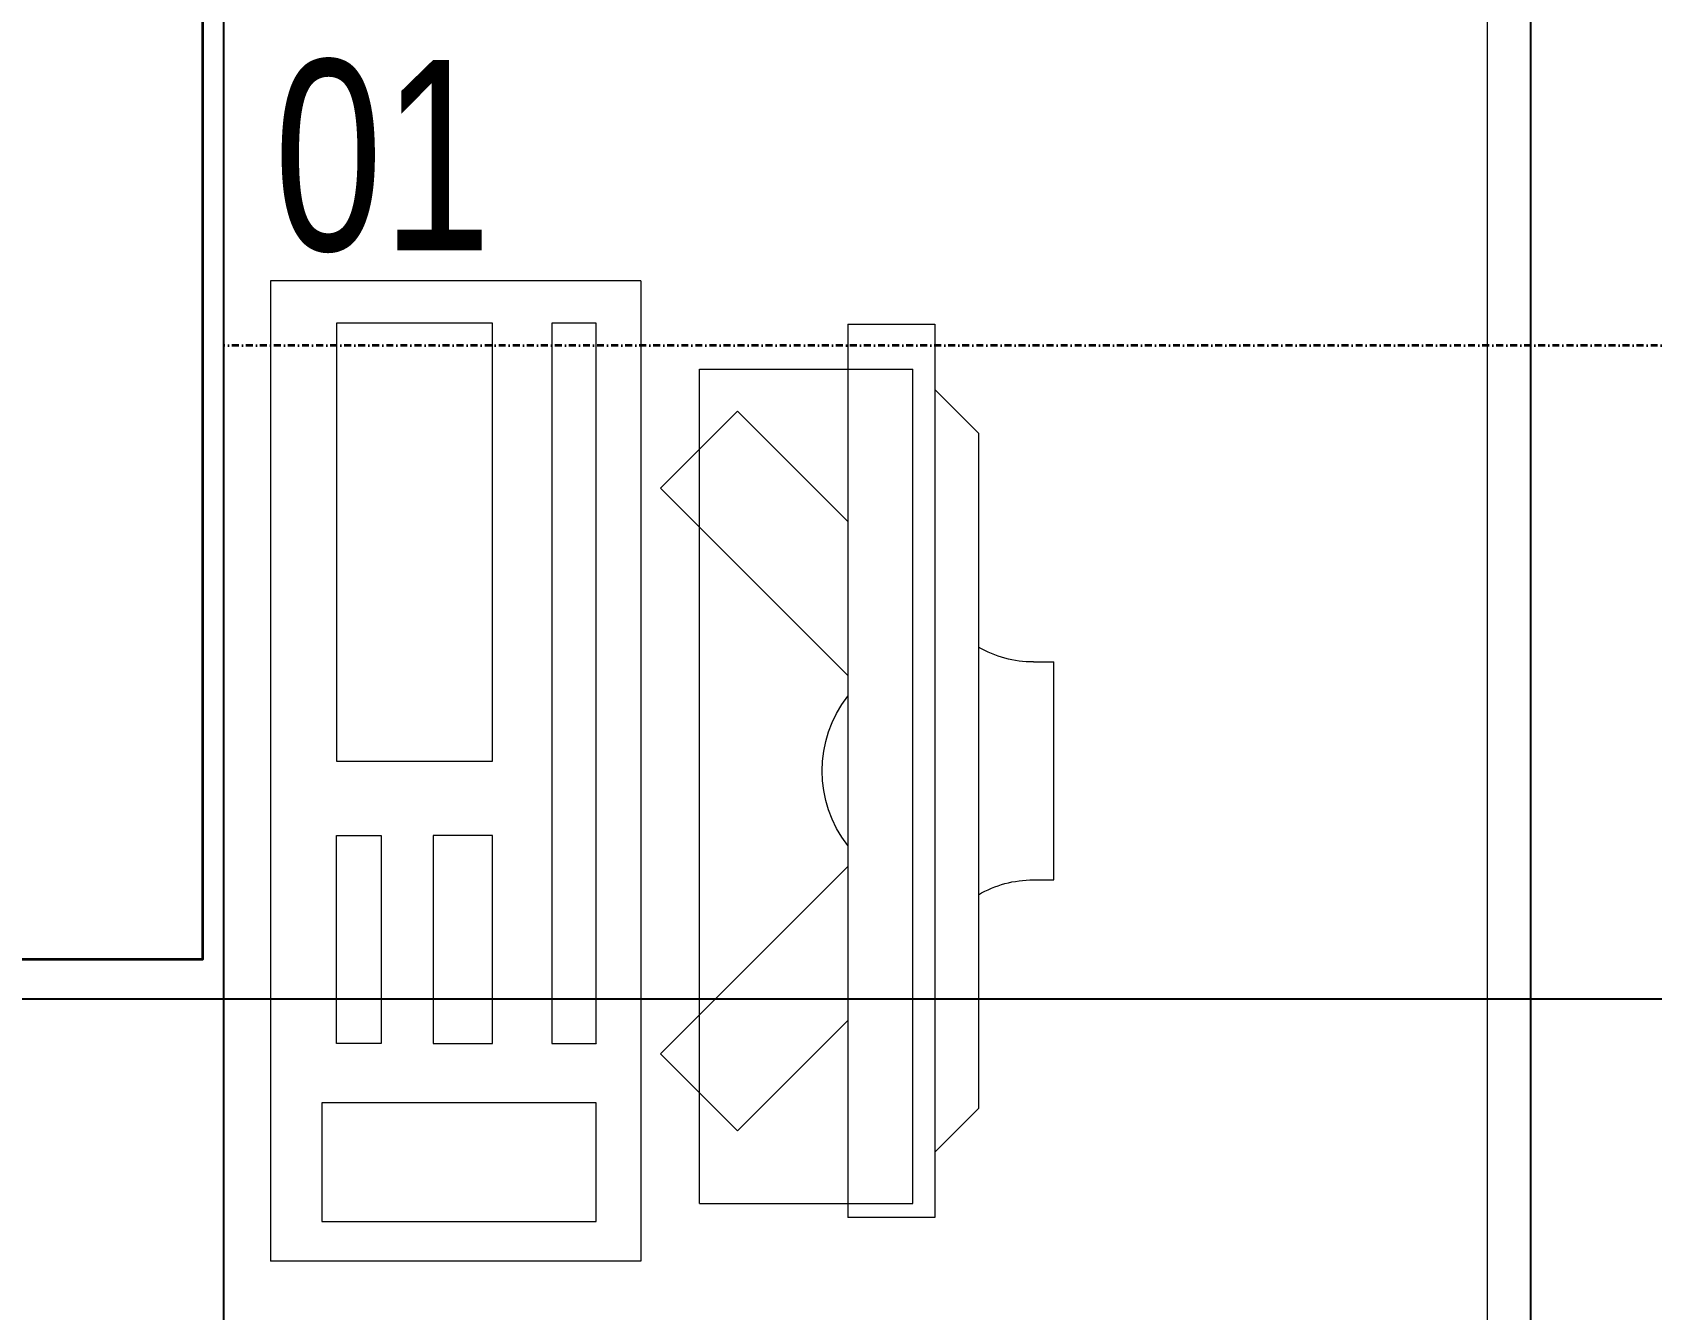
# Model space of a CAD drawing. Extents: x -12260 to 57327, y -29287 to 19916.
# Drawn here: x 39688 to 40431, y -3843 to -3256 of the extents above; entities that cross this region are included whole.
import ezdxf
from ezdxf.enums import TextEntityAlignment as Align

# ---------------------------------------------------------------- set-up
doc = ezdxf.new("R2010")
doc.units = 0
doc.header["$LTSCALE"] = 0.25
doc.linetypes.add('DASHDOT', pattern=[25.4, 12.7, -6.35, 0, -6.35])
for name, color, linetype, lineweight in [('01-First Floor$0$72_EGR_EQP_TAG', 142, 'Continuous', 5), ('01-First Floor$0$LOADING', 253, 'Continuous', 5), ('E-LITE-CIRC-NUMB', 6, 'Continuous', 25), ('E-LITE-CLNG', 150, 'Continuous', 35), ('E-LITE-CLNG-CNDT', 6, 'DASHDOT', 35), ('E-LITE-CTRL', 6, 'Continuous', 25), ('E-LITE-IDEN', 6, 'Continuous', 25)]:
    doc.layers.add(name, color=color, linetype=linetype, lineweight=lineweight)
doc.layers.add('01-First Floor$0$FALSE CEILING', color=251, linetype='Continuous')
doc.styles.add('01-First Floor$0$X3G_ENTITY_257CFD', font='swisscl.ttf', dxfattribs={"height": 200})
doc.styles.add('DC_SIMPLEX', font='SIMPLEX.shx', dxfattribs={"width": 0.7})

# ---------------------------------------------------------------- blocks, each defined once
blk = doc.blocks.new('01-First Floor$0$ITCWLS1-P')
at = {"layer": '01-First Floor$0$LOADING'}
for p, q in [((-0.17, 0.45), (-0.17, 0)), ((-0.17, 0.45), (0, 0.45)), ((0, 0.45), (0, 0)), ((-0.26509, 0.43, 0), (-0.30509, 0.43, 0)), ((-0.30509, 0.43, 0), (-0.30509, 0.02, 0)), ((-0.26509, 0.43, 0), (-0.26509, 0.02, 0)), ((-0.14957, 0.43047), (-0.12914, 0.43047)), ((-0.12914, 0.43047), (-0.12914, 0.40893)), ((-0.197, 0.40939), (-0.295, 0.40939)), ((-0.295, 0.02639), (-0.295, 0.40939)), ((-0.197, 0.02639), (-0.197, 0.40939)), ((-0.32509, 0.38, 0), (-0.30509, 0.4, 0)), ((-0.32509, 0.38, 0), (-0.32509, 0.07, 0)), ((-0.35032, 0.275), (-0.35961, 0.275)), ((-0.35961, 0.175), (-0.35961, 0.275)), ((-0.35032, 0.175), (-0.35961, 0.175)), ((-0.32509, 0.07, 0), (-0.30509, 0.05, 0)), ((-0.197, 0.02639), (-0.295, 0.02639)), ((-0.30509, 0.02, 0), (-0.26509, 0.02, 0)), ((-0.17, 0), (0, 0))]:
    blk.add_line(p, q, dxfattribs=at)
at = {"layer": '01-First Floor$0$LOADING', "extrusion": (2.48281e-10, 3.18408e-10, -1)}
for p, q in [((-0.26509, 0.33952), (-0.21443, 0.39019)), ((-0.17907, 0.35483), (-0.21443, 0.39019)), ((-0.26509, 0.26881), (-0.17907, 0.35483))]:
    blk.add_line(p, q, dxfattribs=at)
at = {"layer": '01-First Floor$0$LOADING', "extrusion": (2.48281e-10, -3.18408e-10, -1)}
for p, q in [((-0.26509, 0.18119), (-0.17907, 0.09517)), ((-0.26509, 0.11048), (-0.21443, 0.05981)), ((-0.17907, 0.09517), (-0.21443, 0.05981))]:
    blk.add_line(p, q, dxfattribs=at)
at = {"layer": '01-First Floor$0$LOADING'}
for points in [[(-0.12914, 0.40893), (-0.12914, 0.09996), (-0.14957, 0.09996), (-0.14957, 0.43047)], [(-0.14957, 0.09997), (-0.14957, 0.09997), (-0.14957, 0.09997), (-0.14957, 0.09997), (-0.14957, 0.09997), (-0.14957, 0.09997), (-0.14957, 0.09997), (-0.14957, 0.09997), (-0.14957, 0.09997)], [(-0.14957, 0.09997), (-0.14957, 0.09997), (-0.14957, 0.09997), (-0.14957, 0.09997), (-0.14957, 0.09997), (-0.14957, 0.09997), (-0.14957, 0.09997), (-0.14957, 0.09997), (-0.14957, 0.09997), (-0.14957, 0.09997), (-0.14957, 0.09997), (-0.14957, 0.09997), (-0.14957, 0.09997), (-0.14957, 0.09997), (-0.14957, 0.09997), (-0.14957, 0.09997), (-0.14957, 0.09997), (-0.14957, 0.09997)], [(-0.14957, 0.09996), (-0.14957, 0.09996), (-0.14957, 0.09996), (-0.14957, 0.09996), (-0.14957, 0.09996), (-0.14957, 0.09996), (-0.14957, 0.09996), (-0.14957, 0.09996), (-0.14957, 0.09996), (-0.14957, 0.09996)], [(-0.14957, 0.09996), (-0.14957, 0.09996), (-0.14957, 0.09996), (-0.14957, 0.09996), (-0.14957, 0.09996), (-0.14957, 0.09996), (-0.14957, 0.09996)], [(-0.14957, 0.09997), (-0.14957, 0.09997), (-0.14957, 0.09997), (-0.14957, 0.09997), (-0.14957, 0.09997), (-0.14957, 0.09997), (-0.14957, 0.09997), (-0.14957, 0.09997), (-0.14957, 0.09997), (-0.14957, 0.09997)], [(-0.14957, 0.09997), (-0.14957, 0.09997), (-0.14957, 0.09997), (-0.14957, 0.09997), (-0.14957, 0.09997), (-0.14957, 0.09997), (-0.14957, 0.09997), (-0.14957, 0.09997), (-0.14957, 0.09997), (-0.14957, 0.09997), (-0.14957, 0.09997), (-0.14957, 0.09997), (-0.14957, 0.09997), (-0.14957, 0.09997), (-0.14957, 0.09997)], [(-0.14957, 0.09997), (-0.14957, 0.09997), (-0.14957, 0.09997), (-0.14957, 0.09997), (-0.14957, 0.09997), (-0.14957, 0.09997), (-0.14957, 0.09997), (-0.14957, 0.09997), (-0.14957, 0.09997), (-0.14957, 0.09997)], [(-0.14957, 0.09997), (-0.14957, 0.09997), (-0.14957, 0.09997), (-0.14957, 0.09997), (-0.14957, 0.09997), (-0.14957, 0.09997), (-0.14957, 0.09997), (-0.14957, 0.09997), (-0.14957, 0.09997), (-0.14957, 0.09997)], [(-0.14957, 0.09996), (-0.14957, 0.09996), (-0.14957, 0.09996), (-0.14957, 0.09996), (-0.14957, 0.09996), (-0.14957, 0.09996), (-0.14957, 0.09996), (-0.14957, 0.09996), (-0.14957, 0.09996), (-0.14957, 0.09996), (-0.14957, 0.09996), (-0.14957, 0.09996), (-0.14957, 0.09996), (-0.14957, 0.09996), (-0.14957, 0.09996), (-0.14957, 0.09996), (-0.14957, 0.09996), (-0.14957, 0.09996), (-0.14957, 0.09997), (-0.14957, 0.09997), (-0.14957, 0.09997), (-0.14957, 0.09997), (-0.14957, 0.09997), (-0.14957, 0.09997), (-0.14957, 0.09997), (-0.14957, 0.09997), (-0.14957, 0.09997), (-0.14957, 0.09997), (-0.14957, 0.09997), (-0.14957, 0.09997), (-0.14957, 0.09997), (-0.14957, 0.09997), (-0.14956, 0.09997), (-0.14956, 0.09997), (-0.14956, 0.09997), (-0.14956, 0.09996), (-0.14956, 0.09996), (-0.14956, 0.09996), (-0.14956, 0.09996), (-0.14956, 0.09996), (-0.14956, 0.09996), (-0.14956, 0.09996), (-0.14956, 0.09996), (-0.14956, 0.09996), (-0.14956, 0.09996), (-0.14956, 0.09996), (-0.14956, 0.09996), (-0.14956, 0.09996), (-0.14957, 0.09996), (-0.14957, 0.09996), (-0.14957, 0.09996), (-0.14957, 0.09996), (-0.14957, 0.09996), (-0.14957, 0.09996)], [(-0.14957, 0.09996), (-0.14957, 0.09996), (-0.14957, 0.09996), (-0.14957, 0.09996), (-0.14957, 0.09996), (-0.14957, 0.09996), (-0.14957, 0.09996), (-0.14957, 0.09996), (-0.14957, 0.09996), (-0.14957, 0.09996), (-0.14957, 0.09997), (-0.14957, 0.09997), (-0.14957, 0.09997), (-0.14957, 0.09996), (-0.14957, 0.09996), (-0.14957, 0.09996), (-0.14957, 0.09996), (-0.14957, 0.09996), (-0.14957, 0.09996), (-0.14957, 0.09997), (-0.14957, 0.09997), (-0.14957, 0.09997), (-0.14957, 0.09997), (-0.14957, 0.09997), (-0.14957, 0.09997), (-0.14957, 0.09997), (-0.14957, 0.09997), (-0.14957, 0.09997), (-0.14957, 0.09997), (-0.14957, 0.09997), (-0.14957, 0.09997), (-0.14957, 0.09997), (-0.14957, 0.09997), (-0.14957, 0.09997), (-0.14957, 0.09997), (-0.14957, 0.09997), (-0.14957, 0.09997), (-0.14957, 0.09997), (-0.14957, 0.09997), (-0.14957, 0.09997), (-0.14957, 0.09997), (-0.14957, 0.09997), (-0.14957, 0.09997), (-0.14957, 0.09997), (-0.14957, 0.09997), (-0.14957, 0.09997), (-0.14957, 0.09997), (-0.14957, 0.09997), (-0.14957, 0.09997), (-0.14957, 0.09997), (-0.14957, 0.09997), (-0.14957, 0.09997), (-0.14957, 0.09997), (-0.14957, 0.09997), (-0.14957, 0.09997), (-0.14957, 0.09997), (-0.14957, 0.09997), (-0.14957, 0.09997), (-0.14957, 0.09997), (-0.14957, 0.09997), (-0.14957, 0.09997), (-0.14957, 0.09997), (-0.14957, 0.09997), (-0.14957, 0.09997), (-0.14957, 0.09997), (-0.14957, 0.09997), (-0.14957, 0.09997), (-0.14957, 0.09997), (-0.14957, 0.09997), (-0.14957, 0.09997), (-0.14957, 0.09997), (-0.14957, 0.09997), (-0.14957, 0.09997), (-0.14957, 0.09997), (-0.14957, 0.09997), (-0.14957, 0.09997), (-0.14957, 0.09997), (-0.14957, 0.09997), (-0.14957, 0.09997), (-0.14957, 0.09997), (-0.14956, 0.09997), (-0.14957, 0.09997), (-0.14957, 0.09997), (-0.14957, 0.09997), (-0.14957, 0.09997), (-0.14956, 0.09997), (-0.14957, 0.09997), (-0.14957, 0.09997), (-0.14957, 0.09997), (-0.14957, 0.09997), (-0.14957, 0.09997), (-0.14957, 0.09997), (-0.14957, 0.09997), (-0.14957, 0.09997), (-0.14957, 0.09997), (-0.14957, 0.09997), (-0.14956, 0.09997), (-0.14957, 0.09996), (-0.14957, 0.09996), (-0.14957, 0.09996), (-0.14956, 0.09996), (-0.14957, 0.09996), (-0.14957, 0.09996), (-0.14957, 0.09996), (-0.14957, 0.09996), (-0.14957, 0.09996), (-0.14957, 0.09996), (-0.14957, 0.09996), (-0.14957, 0.09996), (-0.14957, 0.09996), (-0.14957, 0.09996)], [(-0.14957, 0.09996), (-0.14957, 0.09996), (-0.14957, 0.09996), (-0.14957, 0.09996), (-0.14957, 0.09996), (-0.14957, 0.09996), (-0.14957, 0.09996), (-0.14957, 0.09996)], [(-0.14957, 0.09996), (-0.14957, 0.09996), (-0.14957, 0.09996), (-0.14957, 0.09996), (-0.14957, 0.09996), (-0.14957, 0.09996), (-0.14957, 0.09996), (-0.14957, 0.09996), (-0.14957, 0.09996), (-0.14957, 0.09996), (-0.14957, 0.09996), (-0.14957, 0.09996), (-0.14957, 0.09996), (-0.14957, 0.09996), (-0.14957, 0.09996), (-0.14957, 0.09996), (-0.14957, 0.09996), (-0.14957, 0.09996), (-0.14957, 0.09996), (-0.14957, 0.09996), (-0.14957, 0.09996), (-0.14957, 0.09996), (-0.14957, 0.09996), (-0.14957, 0.09996), (-0.14957, 0.09996), (-0.14957, 0.09996), (-0.14957, 0.09996), (-0.14957, 0.09996), (-0.14957, 0.09996), (-0.14957, 0.09996), (-0.14957, 0.09996), (-0.14957, 0.09996), (-0.14957, 0.09996), (-0.14957, 0.09996), (-0.14957, 0.09996), (-0.14957, 0.09996), (-0.14957, 0.09996), (-0.14957, 0.09996), (-0.14957, 0.09996), (-0.14957, 0.09996), (-0.14957, 0.09996), (-0.14957, 0.09996), (-0.14957, 0.09996), (-0.14957, 0.09996), (-0.14957, 0.09996), (-0.14957, 0.09996), (-0.14957, 0.09996), (-0.14957, 0.09996), (-0.14956, 0.09996), (-0.14956, 0.09996), (-0.14956, 0.09996), (-0.14956, 0.09996), (-0.14957, 0.09996), (-0.14957, 0.09996), (-0.14957, 0.09996), (-0.14957, 0.09996), (-0.14957, 0.09996), (-0.14957, 0.09996), (-0.14956, 0.09996), (-0.14957, 0.09996), (-0.14957, 0.09996), (-0.14957, 0.09996), (-0.14957, 0.09996), (-0.14957, 0.09996), (-0.14957, 0.09996), (-0.14957, 0.09996), (-0.14957, 0.09996), (-0.14957, 0.09996), (-0.14957, 0.09996), (-0.14956, 0.09996), (-0.14956, 0.09996), (-0.14957, 0.09996), (-0.14957, 0.09996), (-0.14957, 0.09996), (-0.14957, 0.09996), (-0.14957, 0.09996), (-0.14957, 0.09996), (-0.14957, 0.09996), (-0.14957, 0.09996), (-0.14957, 0.09996), (-0.14957, 0.09996), (-0.14957, 0.09996), (-0.14957, 0.09996), (-0.14957, 0.09996), (-0.14957, 0.09996), (-0.14957, 0.09996), (-0.14957, 0.09996), (-0.14957, 0.09996), (-0.14957, 0.09996)], [(-0.14957, 0.09996), (-0.14957, 0.09996), (-0.14957, 0.09996), (-0.14957, 0.09996), (-0.14957, 0.09996), (-0.14957, 0.09996), (-0.14957, 0.09996), (-0.14957, 0.09996), (-0.14957, 0.09996), (-0.14957, 0.09996), (-0.14957, 0.09996), (-0.14957, 0.09996)], [(-0.14957, 0.09996), (-0.14957, 0.09996), (-0.14956, 0.09996), (-0.14956, 0.09996), (-0.14956, 0.09996), (-0.14956, 0.09996), (-0.14957, 0.09996)], [(-0.14957, 0.09996), (-0.14957, 0.09996), (-0.14957, 0.09996), (-0.14957, 0.09996), (-0.14957, 0.09996), (-0.14957, 0.09996), (-0.14957, 0.09996), (-0.14957, 0.09996), (-0.14957, 0.09996), (-0.14956, 0.09996), (-0.14956, 0.09996), (-0.14956, 0.09996), (-0.14956, 0.09996), (-0.14956, 0.09996), (-0.14956, 0.09996), (-0.14956, 0.09996), (-0.14957, 0.09996)]]:
    blk.add_lwpolyline(points, dxfattribs=at)
for points in [[(-0.1019, 0.43047), (-0.03039, 0.43047), (-0.03039, 0.22944), (-0.1019, 0.22944)], [(-0.1019, 0.19536), (-0.07466, 0.19536), (-0.07466, 0.09996), (-0.1019, 0.09996)], [(-0.03039, 0.19536), (-0.05082, 0.19536), (-0.05082, 0.09996), (-0.03039, 0.09996)], [(-0.14956, 0.09996), (-0.14956, 0.09996), (-0.14956, 0.09996), (-0.14956, 0.09996), (-0.14956, 0.09996), (-0.14956, 0.09996), (-0.14956, 0.09996), (-0.14956, 0.09996), (-0.14957, 0.09996), (-0.14957, 0.09996), (-0.14957, 0.09996), (-0.14957, 0.09996), (-0.14957, 0.09996), (-0.14957, 0.09996), (-0.14957, 0.09996), (-0.14957, 0.09996), (-0.14957, 0.09996), (-0.14957, 0.09996), (-0.14957, 0.09996), (-0.14957, 0.09996), (-0.14957, 0.09996), (-0.14957, 0.09996), (-0.14957, 0.09996), (-0.14957, 0.09996), (-0.14957, 0.09996), (-0.14957, 0.09996), (-0.14957, 0.09996), (-0.14957, 0.09996), (-0.14957, 0.09996), (-0.14957, 0.09996), (-0.14957, 0.09996), (-0.14957, 0.09996), (-0.14957, 0.09996), (-0.14957, 0.09996), (-0.14957, 0.09996), (-0.14957, 0.09996), (-0.14957, 0.09996), (-0.14957, 0.09996), (-0.14957, 0.09996), (-0.14957, 0.09996), (-0.14957, 0.09996), (-0.14957, 0.09996), (-0.14957, 0.09996), (-0.14957, 0.09996), (-0.14957, 0.09996), (-0.14957, 0.09996), (-0.14957, 0.09996), (-0.14957, 0.09996), (-0.14957, 0.09996), (-0.14957, 0.09996), (-0.14957, 0.09996), (-0.14957, 0.09996), (-0.14957, 0.09996), (-0.14957, 0.09996), (-0.14957, 0.09996), (-0.14957, 0.09996), (-0.14957, 0.09996), (-0.14956, 0.09996), (-0.14956, 0.09996), (-0.14956, 0.09996), (-0.14956, 0.09996), (-0.14956, 0.09996), (-0.14956, 0.09996), (-0.14956, 0.09996), (-0.14956, 0.09996), (-0.14956, 0.09996), (-0.14956, 0.09996), (-0.14956, 0.09996), (-0.14956, 0.09996), (-0.14956, 0.09996), (-0.14956, 0.09996), (-0.14956, 0.09996), (-0.14956, 0.09996), (-0.14956, 0.09996), (-0.14956, 0.09996), (-0.14956, 0.09996), (-0.14956, 0.09996), (-0.14956, 0.09996), (-0.14956, 0.09996), (-0.14956, 0.09996), (-0.14956, 0.09996), (-0.14956, 0.09996), (-0.14956, 0.09996), (-0.14956, 0.09996), (-0.14956, 0.09996), (-0.14956, 0.09996), (-0.14956, 0.09996), (-0.14956, 0.09996), (-0.14956, 0.09996), (-0.14957, 0.09996), (-0.14957, 0.09996), (-0.14957, 0.09996), (-0.14957, 0.09996), (-0.14957, 0.09996), (-0.14957, 0.09996), (-0.14957, 0.09996), (-0.14957, 0.09996), (-0.14957, 0.09996), (-0.14957, 0.09996), (-0.14957, 0.09996), (-0.14957, 0.09996), (-0.14957, 0.09996), (-0.14957, 0.09996), (-0.14957, 0.09996), (-0.14957, 0.09996), (-0.14957, 0.09996), (-0.14957, 0.09996), (-0.14957, 0.09996), (-0.14957, 0.09996), (-0.14957, 0.09996), (-0.14957, 0.09996), (-0.14957, 0.09996), (-0.14957, 0.09996), (-0.14957, 0.09996), (-0.14957, 0.09996), (-0.14957, 0.09996), (-0.14957, 0.09996), (-0.14957, 0.09996), (-0.14957, 0.09996), (-0.14957, 0.09996), (-0.14957, 0.09996), (-0.14957, 0.09996), (-0.14957, 0.09996), (-0.14957, 0.09996), (-0.14957, 0.09996), (-0.14957, 0.09996), (-0.14957, 0.09996), (-0.14957, 0.09996), (-0.14957, 0.09996), (-0.14957, 0.09996), (-0.14957, 0.09996), (-0.14957, 0.09996), (-0.14957, 0.09996), (-0.14957, 0.09996), (-0.14957, 0.09996), (-0.14957, 0.09996), (-0.14957, 0.09996), (-0.14957, 0.09996), (-0.14957, 0.09996), (-0.14957, 0.09996), (-0.14957, 0.09996), (-0.14957, 0.09996), (-0.14957, 0.09996), (-0.14957, 0.09996), (-0.14957, 0.09996), (-0.14957, 0.09996), (-0.14957, 0.09996), (-0.14957, 0.09996), (-0.14957, 0.09996), (-0.14957, 0.09996), (-0.14957, 0.09996), (-0.14957, 0.09996), (-0.14957, 0.09996), (-0.14957, 0.09996), (-0.14956, 0.09996), (-0.14956, 0.09996), (-0.14956, 0.09996), (-0.14956, 0.09996), (-0.14956, 0.09996), (-0.14956, 0.09996), (-0.14956, 0.09996), (-0.14956, 0.09996), (-0.14956, 0.09996), (-0.14956, 0.09996), (-0.14956, 0.09996), (-0.14956, 0.09996), (-0.14956, 0.09996), (-0.14956, 0.09996), (-0.14956, 0.09996), (-0.14956, 0.09996), (-0.14956, 0.09996), (-0.14956, 0.09996), (-0.14956, 0.09996), (-0.14956, 0.09996), (-0.14956, 0.09996), (-0.14956, 0.09996), (-0.14956, 0.09996), (-0.14956, 0.09996), (-0.14956, 0.09996), (-0.14956, 0.09996), (-0.14956, 0.09996), (-0.14956, 0.09996), (-0.14956, 0.09996), (-0.14956, 0.09996), (-0.14956, 0.09996), (-0.14956, 0.09996), (-0.14956, 0.09996), (-0.14956, 0.09996), (-0.14956, 0.09996), (-0.14956, 0.09996), (-0.14956, 0.09996), (-0.14956, 0.09996), (-0.14956, 0.09996), (-0.14956, 0.09996), (-0.14956, 0.09996), (-0.14956, 0.09996), (-0.14956, 0.09996), (-0.14956, 0.09996), (-0.14956, 0.09996), (-0.14956, 0.09996), (-0.14956, 0.09996), (-0.14957, 0.09996), (-0.14957, 0.09996), (-0.14957, 0.09996), (-0.14957, 0.09996), (-0.14957, 0.09996), (-0.14957, 0.09996), (-0.14957, 0.09996), (-0.14957, 0.09996), (-0.14957, 0.09996), (-0.14957, 0.09996), (-0.14957, 0.09996), (-0.14957, 0.09996), (-0.14957, 0.09996), (-0.14957, 0.09996), (-0.14957, 0.09996), (-0.14957, 0.09996), (-0.14957, 0.09996), (-0.14957, 0.09996), (-0.14957, 0.09996), (-0.14957, 0.09996), (-0.14957, 0.09996), (-0.14957, 0.09996), (-0.14957, 0.09996), (-0.14957, 0.09996), (-0.14957, 0.09996), (-0.14957, 0.09996), (-0.14957, 0.09996), (-0.14957, 0.09996), (-0.14957, 0.09996), (-0.14957, 0.09996), (-0.14957, 0.09996), (-0.14957, 0.09996), (-0.14957, 0.09996), (-0.14957, 0.09996), (-0.14956, 0.09996), (-0.14956, 0.09996), (-0.14956, 0.09996), (-0.14956, 0.09996), (-0.14956, 0.09996), (-0.14956, 0.09996), (-0.14956, 0.09996), (-0.14956, 0.09996), (-0.14956, 0.09996), (-0.14956, 0.09996), (-0.14956, 0.09996), (-0.14956, 0.09996), (-0.14956, 0.09996), (-0.14956, 0.09996), (-0.14956, 0.09996), (-0.14956, 0.09996), (-0.14956, 0.09996), (-0.14956, 0.09996), (-0.14956, 0.09996), (-0.14956, 0.09996), (-0.14956, 0.09996), (-0.14956, 0.09996), (-0.14956, 0.09996), (-0.14956, 0.09996), (-0.14956, 0.09996), (-0.14956, 0.09996), (-0.14956, 0.09996), (-0.14956, 0.09996), (-0.14956, 0.09996), (-0.14956, 0.09996), (-0.14956, 0.09996), (-0.14956, 0.09996), (-0.14956, 0.09996), (-0.14956, 0.09996), (-0.14956, 0.09996), (-0.14956, 0.09996), (-0.14956, 0.09996), (-0.14956, 0.09996), (-0.14956, 0.09996), (-0.14956, 0.09996), (-0.14956, 0.09996), (-0.14956, 0.09996)], [(-0.14957, 0.09996), (-0.14957, 0.09996), (-0.14957, 0.09996), (-0.14957, 0.09996), (-0.14957, 0.09996), (-0.14957, 0.09996), (-0.14957, 0.09996), (-0.14957, 0.09996), (-0.14957, 0.09996), (-0.14957, 0.09996), (-0.14957, 0.09996), (-0.14957, 0.09996), (-0.14957, 0.09996), (-0.14957, 0.09996), (-0.14957, 0.09996), (-0.14957, 0.09996), (-0.14957, 0.09996), (-0.14957, 0.09996), (-0.14957, 0.09996), (-0.14957, 0.09996), (-0.14957, 0.09996), (-0.14957, 0.09996), (-0.14957, 0.09996), (-0.14957, 0.09996), (-0.14957, 0.09996), (-0.14957, 0.09996), (-0.14957, 0.09996), (-0.14957, 0.09996), (-0.14957, 0.09996), (-0.14957, 0.09996), (-0.14957, 0.09996), (-0.14957, 0.09996), (-0.14957, 0.09996), (-0.14957, 0.09996), (-0.14957, 0.09996), (-0.14957, 0.09996), (-0.14957, 0.09996), (-0.14957, 0.09996), (-0.14957, 0.09996), (-0.14957, 0.09996), (-0.14957, 0.09996), (-0.14957, 0.09996), (-0.14957, 0.09996), (-0.14957, 0.09996), (-0.14957, 0.09996), (-0.14957, 0.09996), (-0.14957, 0.09996), (-0.14957, 0.09996), (-0.14957, 0.09996), (-0.14957, 0.09996), (-0.14957, 0.09996), (-0.14957, 0.09996), (-0.14957, 0.09996), (-0.14957, 0.09996), (-0.14957, 0.09996), (-0.14957, 0.09996), (-0.14957, 0.09996), (-0.14957, 0.09996), (-0.14957, 0.09996), (-0.14957, 0.09996), (-0.14957, 0.09996), (-0.14957, 0.09996), (-0.14957, 0.09996), (-0.14957, 0.09996), (-0.14957, 0.09996), (-0.14957, 0.09996), (-0.14957, 0.09996), (-0.14957, 0.09996), (-0.14957, 0.09996), (-0.14957, 0.09996), (-0.14957, 0.09996), (-0.14957, 0.09996), (-0.14957, 0.09996), (-0.14957, 0.09996), (-0.14957, 0.09996), (-0.14957, 0.09996), (-0.14957, 0.09996), (-0.14957, 0.09996), (-0.14957, 0.09996), (-0.14957, 0.09996), (-0.14957, 0.09996), (-0.14957, 0.09996), (-0.14957, 0.09996), (-0.14957, 0.09996), (-0.14957, 0.09996), (-0.14957, 0.09996), (-0.14957, 0.09996), (-0.14957, 0.09996), (-0.14957, 0.09996), (-0.14957, 0.09996), (-0.14957, 0.09996), (-0.14957, 0.09996), (-0.14957, 0.09996), (-0.14957, 0.09996), (-0.14957, 0.09996), (-0.14957, 0.09996), (-0.14957, 0.09996), (-0.14957, 0.09996), (-0.14957, 0.09996), (-0.14957, 0.09996), (-0.14957, 0.09996), (-0.14957, 0.09996), (-0.14957, 0.09996), (-0.14957, 0.09996), (-0.14957, 0.09996), (-0.14957, 0.09996), (-0.14957, 0.09996), (-0.14957, 0.09996), (-0.14957, 0.09996), (-0.14957, 0.09996), (-0.14957, 0.09996), (-0.14957, 0.09996), (-0.14957, 0.09996), (-0.14957, 0.09996), (-0.14957, 0.09996), (-0.14957, 0.09996), (-0.14957, 0.09996), (-0.14957, 0.09996), (-0.14957, 0.09996), (-0.14957, 0.09996), (-0.14957, 0.09996), (-0.14957, 0.09996), (-0.14957, 0.09996), (-0.14957, 0.09996), (-0.14957, 0.09996), (-0.14957, 0.09996), (-0.14957, 0.09996), (-0.14957, 0.09996), (-0.14957, 0.09996), (-0.14957, 0.09996), (-0.14957, 0.09996), (-0.14957, 0.09996), (-0.14957, 0.09996), (-0.14957, 0.09996), (-0.14957, 0.09996), (-0.14957, 0.09996), (-0.14957, 0.09996), (-0.14957, 0.09996), (-0.14957, 0.09996), (-0.14957, 0.09996), (-0.14957, 0.09996), (-0.14957, 0.09996), (-0.14957, 0.09996), (-0.14957, 0.09996), (-0.14957, 0.09996), (-0.14957, 0.09996), (-0.14957, 0.09996), (-0.14957, 0.09996), (-0.14957, 0.09996), (-0.14957, 0.09996), (-0.14957, 0.09996), (-0.14957, 0.09996), (-0.14957, 0.09996), (-0.14957, 0.09996), (-0.14957, 0.09996), (-0.14957, 0.09996), (-0.14957, 0.09996), (-0.14957, 0.09996), (-0.14957, 0.09996), (-0.14957, 0.09996), (-0.14957, 0.09996), (-0.14957, 0.09996), (-0.14957, 0.09996), (-0.14957, 0.09996), (-0.14957, 0.09996), (-0.14957, 0.09996), (-0.14957, 0.09996), (-0.14957, 0.09996), (-0.14957, 0.09996), (-0.14957, 0.09996), (-0.14957, 0.09996), (-0.14957, 0.09996), (-0.14957, 0.09996), (-0.14957, 0.09996), (-0.14957, 0.09996), (-0.14957, 0.09996), (-0.14957, 0.09996), (-0.14957, 0.09996), (-0.14957, 0.09996), (-0.14957, 0.09996), (-0.14957, 0.09996), (-0.14957, 0.09996), (-0.14957, 0.09996), (-0.14957, 0.09996), (-0.14957, 0.09996), (-0.14957, 0.09996), (-0.14957, 0.09996), (-0.14957, 0.09996), (-0.14957, 0.09996), (-0.14957, 0.09996), (-0.14957, 0.09996), (-0.14957, 0.09996), (-0.14957, 0.09996), (-0.14957, 0.09996), (-0.14957, 0.09996), (-0.14957, 0.09996), (-0.14957, 0.09996), (-0.14957, 0.09996), (-0.14957, 0.09996), (-0.14957, 0.09996), (-0.14957, 0.09996), (-0.14957, 0.09996), (-0.14957, 0.09996), (-0.14957, 0.09996), (-0.14957, 0.09996), (-0.14957, 0.09996), (-0.14957, 0.09996), (-0.14957, 0.09996), (-0.14957, 0.09996), (-0.14957, 0.09996), (-0.14957, 0.09996), (-0.14957, 0.09996), (-0.14957, 0.09996), (-0.14957, 0.09996)], [(-0.14957, 0.09996), (-0.14957, 0.09996), (-0.14957, 0.09996), (-0.14957, 0.09996), (-0.14957, 0.09996), (-0.14957, 0.09996), (-0.14957, 0.09996), (-0.14957, 0.09996), (-0.14957, 0.09996), (-0.14957, 0.09996), (-0.14957, 0.09996), (-0.14957, 0.09996), (-0.14957, 0.09996), (-0.14957, 0.09996), (-0.14957, 0.09996), (-0.14957, 0.09996), (-0.14957, 0.09996), (-0.14957, 0.09996), (-0.14957, 0.09996), (-0.14957, 0.09996), (-0.14957, 0.09996), (-0.14957, 0.09996), (-0.14957, 0.09996), (-0.14957, 0.09996), (-0.14957, 0.09996), (-0.14957, 0.09996), (-0.14957, 0.09996), (-0.14957, 0.09996), (-0.14957, 0.09996), (-0.14957, 0.09996), (-0.14957, 0.09996), (-0.14957, 0.09996), (-0.14957, 0.09996), (-0.14957, 0.09996), (-0.14957, 0.09996), (-0.14957, 0.09996), (-0.14957, 0.09996), (-0.14957, 0.09996), (-0.14957, 0.09996), (-0.14957, 0.09996), (-0.14957, 0.09996), (-0.14957, 0.09996), (-0.14957, 0.09996), (-0.14957, 0.09996), (-0.14957, 0.09996), (-0.14957, 0.09996), (-0.14957, 0.09996), (-0.14957, 0.09996), (-0.14957, 0.09996), (-0.14957, 0.09996), (-0.14957, 0.09996), (-0.14957, 0.09996), (-0.14957, 0.09996), (-0.14957, 0.09996), (-0.14957, 0.09996), (-0.14957, 0.09996), (-0.14957, 0.09996), (-0.14957, 0.09996), (-0.14957, 0.09996), (-0.14957, 0.09996), (-0.14957, 0.09996), (-0.14957, 0.09996), (-0.14957, 0.09996), (-0.14957, 0.09996), (-0.14957, 0.09996), (-0.14957, 0.09996), (-0.14957, 0.09996), (-0.14957, 0.09996), (-0.14957, 0.09996), (-0.14957, 0.09996), (-0.14957, 0.09996), (-0.14957, 0.09996), (-0.14957, 0.09996), (-0.14957, 0.09996), (-0.14957, 0.09996), (-0.14957, 0.09996), (-0.14957, 0.09996), (-0.14957, 0.09996), (-0.14957, 0.09996), (-0.14957, 0.09996), (-0.14957, 0.09996), (-0.14957, 0.09996), (-0.14957, 0.09996), (-0.14957, 0.09996), (-0.14957, 0.09996), (-0.14957, 0.09996), (-0.14957, 0.09996), (-0.14957, 0.09996), (-0.14957, 0.09996), (-0.14957, 0.09996), (-0.14957, 0.09996), (-0.14957, 0.09996), (-0.14957, 0.09996), (-0.14957, 0.09996), (-0.14957, 0.09996), (-0.14957, 0.09996), (-0.14957, 0.09996), (-0.14957, 0.09996), (-0.14957, 0.09996), (-0.14957, 0.09996), (-0.14957, 0.09996), (-0.14957, 0.09996), (-0.14957, 0.09996), (-0.14957, 0.09996), (-0.14957, 0.09996), (-0.14957, 0.09996), (-0.14957, 0.09996), (-0.14957, 0.09996), (-0.14957, 0.09996), (-0.14957, 0.09996), (-0.14957, 0.09996), (-0.14957, 0.09996), (-0.14957, 0.09996), (-0.14957, 0.09996), (-0.14957, 0.09996), (-0.14957, 0.09996), (-0.14957, 0.09996), (-0.14957, 0.09996), (-0.14957, 0.09996), (-0.14957, 0.09996), (-0.14957, 0.09996), (-0.14957, 0.09996), (-0.14957, 0.09996), (-0.14957, 0.09996), (-0.14957, 0.09996), (-0.14957, 0.09996), (-0.14957, 0.09996), (-0.14957, 0.09996), (-0.14957, 0.09996), (-0.14957, 0.09996), (-0.14957, 0.09996), (-0.14957, 0.09996), (-0.14957, 0.09996), (-0.14957, 0.09996), (-0.14957, 0.09996), (-0.14957, 0.09996), (-0.14957, 0.09996), (-0.14957, 0.09996), (-0.14957, 0.09996), (-0.14957, 0.09996), (-0.14957, 0.09996), (-0.14957, 0.09996), (-0.14957, 0.09996), (-0.14957, 0.09996), (-0.14957, 0.09996), (-0.14957, 0.09996), (-0.14957, 0.09996), (-0.14957, 0.09996), (-0.14957, 0.09996), (-0.14957, 0.09996), (-0.14957, 0.09996), (-0.14957, 0.09996), (-0.14957, 0.09996), (-0.14957, 0.09996), (-0.14957, 0.09996), (-0.14957, 0.09996), (-0.14957, 0.09996), (-0.14957, 0.09996), (-0.14957, 0.09996), (-0.14957, 0.09996), (-0.14957, 0.09996), (-0.14957, 0.09996), (-0.14957, 0.09996), (-0.14957, 0.09996), (-0.14957, 0.09996), (-0.14957, 0.09996), (-0.14957, 0.09996), (-0.14957, 0.09996), (-0.14957, 0.09996), (-0.14957, 0.09996), (-0.14957, 0.09996), (-0.14957, 0.09996), (-0.14957, 0.09996), (-0.14957, 0.09996), (-0.14957, 0.09996), (-0.14957, 0.09996), (-0.14957, 0.09996), (-0.14957, 0.09996), (-0.14957, 0.09996), (-0.14957, 0.09996), (-0.14957, 0.09996), (-0.14957, 0.09996), (-0.14957, 0.09996), (-0.14957, 0.09996), (-0.14957, 0.09996), (-0.14957, 0.09996), (-0.14957, 0.09996), (-0.14957, 0.09996), (-0.14957, 0.09996), (-0.14957, 0.09996), (-0.14957, 0.09996), (-0.14957, 0.09996), (-0.14957, 0.09996), (-0.14957, 0.09996), (-0.14957, 0.09996), (-0.14957, 0.09996), (-0.14957, 0.09996), (-0.14957, 0.09996), (-0.14957, 0.09996), (-0.14957, 0.09996), (-0.14957, 0.09996), (-0.14957, 0.09996), (-0.14957, 0.09996), (-0.14957, 0.09996), (-0.14957, 0.09996), (-0.14957, 0.09996), (-0.14957, 0.09996), (-0.14957, 0.09996), (-0.14957, 0.09996), (-0.14957, 0.09996), (-0.14957, 0.09996), (-0.14957, 0.09996), (-0.14957, 0.09996), (-0.14957, 0.09996), (-0.14957, 0.09996), (-0.14957, 0.09996), (-0.14957, 0.09996), (-0.14957, 0.09996), (-0.14957, 0.09996)], [(-0.14957, 0.0727), (-0.02358, 0.0727), (-0.02358, 0.01818), (-0.14957, 0.01818)]]:
    blk.add_lwpolyline(points, close=True, dxfattribs=at)
for centre, radius, start, end in [((-0.35032, 0.325), 0.05, 270, 300.30934), ((-0.3089, 0.225), 0.05564, 321.94311, 38.05689), ((-0.35032, 0.125), 0.05, 59.69066, 90)]:
    blk.add_arc(centre, radius, start, end, dxfattribs=at)
blk = doc.blocks.new('01-First Floor$0$GF21043-P')
at = {"color": 0}
blk.add_line((0.8, 0.75), (-0.8, 0.75), dxfattribs=at)
blk = doc.blocks.new('01-First Floor')
at = {"layer": '01-First Floor$0$FALSE CEILING', "linetype": 'Continuous'}
for p, q in [((39776, -6100), (39776, -2810)), ((40376, -6100), (40376, -2810)), ((38576, -3700), (42776, -3700))]:
    blk.add_line(p, q, dxfattribs=at)
at = {"layer": '01-First Floor$0$LOADING', "extrusion": (1.19929e-18, 8.17187e-07, 1), "xscale": -1000.000000000003, "yscale": 1000.000000000003, "zscale": 1000.000000000003, "rotation": 270}
blk.add_blockref('01-First Floor$0$GF21043-P', (39606, -3610, -0.11), dxfattribs=at)
at = {"layer": '01-First Floor$0$LOADING', "extrusion": (2.20203e-06, 2.34751e-05, 1), "xscale": -1000.000000000001, "yscale": 1000.000000000002, "zscale": 1000.000000000003, "rotation": 0.001410763692106798}
blk.add_blockref('01-First Floor$0$ITCWLS1-P', (39797.38, -3820.38, -0.1), dxfattribs=at)
at = {"layer": '01-First Floor$0$72_EGR_EQP_TAG', "insert": (39848.86, -3269.03, -0.11), "char_height": 87.473, "attachment_point": 2, "style": '01-First Floor$0$X3G_ENTITY_257CFD'}
blk.add_mtext('01', dxfattribs=at)
blk = doc.blocks.new('*U25')
blk.add_lwpolyline([(-300, 300), (-300, -300), (300, -300), (300, 300)], close=True)
at = {"layer": 'E-LITE-CIRC-NUMB', "style": 'DC_SIMPLEX', "width": 0.7, "flags": 8}
blk.add_attdef('CIRCUIT', text='', height=200, rotation=0, dxfattribs=at).set_placement((-473.9, 300), align=Align.RIGHT)
at = {"layer": 'E-LITE-CTRL', "style": 'DC_SIMPLEX', "width": 0.7, "flags": 8}
blk.add_attdef('CONTROL', (1118.9, -935), '', height=200, rotation=360, dxfattribs=at)
at = {"layer": 'E-LITE-IDEN', "style": 'DC_SIMPLEX', "width": 0.7, "flags": 8}
blk.add_attdef('TYPE', (460.41, 457.65), '', height=200, rotation=360, dxfattribs=at)

msp = doc.modelspace()

# ---------------------------------------------------------------- linework, layer by layer
at = {"layer": 'E-LITE-CLNG-CNDT'}
msp.add_lwpolyline([(41575.91, -3400.11), (39775.91, -3400.11)], dxfattribs=at)

# ---------------------------------------------------------------- block references
at = {"layer": 'E-LITE-CLNG', "xscale": -1}
msp.add_blockref('*U25', (39466.25, -3381.87, -0.1), dxfattribs=at)
at = {"layer": 'E-LITE-CLNG-CNDT'}
msp.add_blockref('01-First Floor', (0, 0), dxfattribs=at)

doc.saveas('drawing.dxf')
